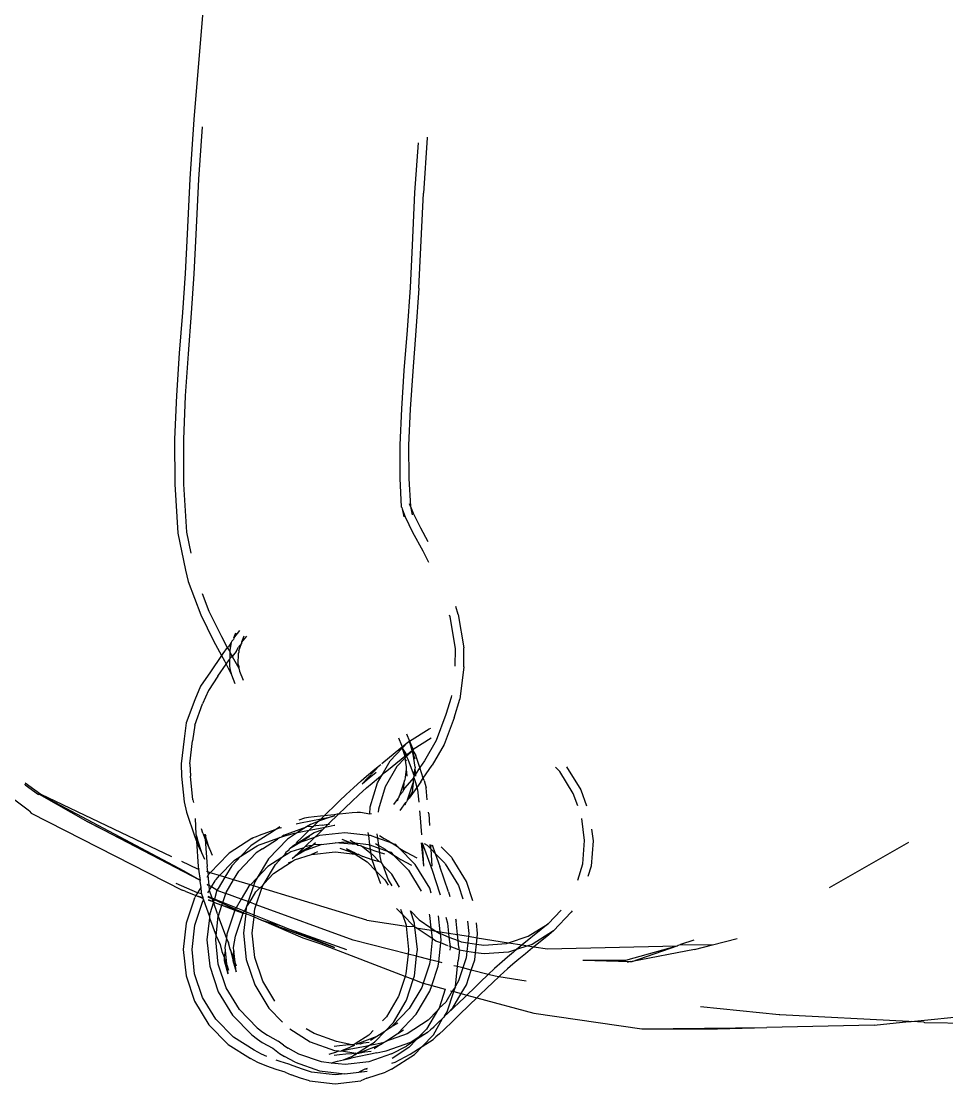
# Model space of a CAD drawing. Header units: millimetres. Extents: x -41292 to 298682, y -22072 to 33155.
# Drawn here: x 30588.5 to 30643.2, y -10389.2 to -10326.4 of the extents above; entities that cross this region are included whole.
import ezdxf

# ---------------------------------------------------------------- set-up
doc = ezdxf.new("R2010")
doc.units = ezdxf.units.MM

# ---------------------------------------------------------------- blocks, each defined once
blk = doc.blocks.new('rmfnasesx')
for p, q in [((58062.591, 5187.361), (58062.286, 5183.808)), ((58062.286, 5183.808), (58061.997, 5180.245)), ((58061.997, 5180.245), (58061.755, 5176.735)), ((58062.487, 5179.81), (58062.273, 5176.703)), ((58075.785, 5179.149), (58075.561, 5175.883)), ((58075.789, 5179.192), (58075.785, 5179.149)), ((58075.246, 5178.863), (58075.043, 5175.915)), ((58061.755, 5176.735), (58061.603, 5173.465)), ((58062.273, 5176.703), (58062.121, 5173.439)), ((58075.043, 5175.915), (58074.896, 5172.788)), ((58075.295, 5170.264), (58075.561, 5175.883)), ((58061.603, 5173.465), (58061.49, 5171.139)), ((58062.121, 5173.439), (58062.008, 5171.107)), ((58074.896, 5172.788), (58074.776, 5170.297)), ((58061.49, 5171.139), (58061.328, 5168.834)), ((58062.008, 5171.107), (58061.845, 5168.794)), ((58074.776, 5170.297), (58074.599, 5167.791)), ((58075.295, 5170.264), (58075.117, 5167.751)), ((58061.328, 5168.834), (58061.141, 5166.424)), ((58061.845, 5168.794), (58061.659, 5166.385)), ((58074.599, 5167.791), (58074.415, 5165.403)), ((58075.117, 5167.751), (58074.933, 5165.364)), ((58061.141, 5166.424), (58060.973, 5163.922)), ((58061.659, 5166.385), (58061.491, 5163.891)), ((58074.415, 5165.403), (58074.262, 5163.137)), ((58074.933, 5165.364), (58074.78, 5163.106)), ((58060.973, 5163.922), (58060.866, 5161.333)), ((58061.491, 5163.891), (58061.384, 5161.32)), ((58074.262, 5163.137), (58074.174, 5161.001)), ((58074.78, 5163.106), (58074.692, 5160.988)), ((58060.866, 5161.333), (58060.872, 5158.667)), ((58061.384, 5161.32), (58061.39, 5158.681)), ((58074.174, 5161.001), (58074.178, 5159.005)), ((58074.692, 5160.988), (58074.696, 5159.017)), ((58074.178, 5159.005), (58074.258, 5157.339)), ((58074.696, 5159.017), (58074.804, 5157.358)), ((58060.872, 5158.667), (58061.058, 5155.778)), ((58061.39, 5158.681), (58061.573, 5155.837)), ((58074.258, 5157.339), (58074.288, 5157.298)), ((58074.288, 5157.298), (58074.305, 5157.214)), ((58074.305, 5157.214), (58074.402, 5156.737)), ((58074.305, 5157.214), (58074.485, 5156.737)), ((58074.804, 5157.358), (58074.749, 5157.511)), ((58074.804, 5157.358), (58074.905, 5156.859)), ((58074.804, 5157.358), (58074.956, 5156.964)), ((58074.956, 5156.964), (58075.384, 5156.098)), ((58074.485, 5156.737), (58074.926, 5155.847)), ((58061.058, 5155.778), (58061.504, 5153.582)), ((58061.573, 5155.837), (58061.824, 5154.606)), ((58074.926, 5155.847), (58075.534, 5154.727)), ((58075.384, 5156.098), (58075.823, 5155.289)), ((58075.534, 5154.727), (58075.871, 5154.063)), ((58061.504, 5153.582), (58061.661, 5152.93)), ((58061.661, 5152.93), (58062.409, 5150.945)), ((58062.488, 5152.209), (58062.88, 5151.17)), ((58077.629, 5150.962), (58077.478, 5151.443)), ((58062.409, 5150.945), (58063.168, 5149.41)), ((58062.88, 5151.17), (58063.626, 5149.662)), ((58077.09, 5150.948), (58077.122, 5150.847)), ((58077.122, 5150.847), (58077.434, 5148.947)), ((58077.629, 5150.962), (58077.952, 5148.994)), ((58063.168, 5149.41), (58063.633, 5148.554)), ((58063.626, 5149.662), (58063.974, 5149.019)), ((58064.344, 5149.493), (58064.25, 5149.386)), ((58064.358, 5149.539), (58064.344, 5149.493)), ((58064.703, 5150.025), (58064.345, 5149.571)), ((58064.46, 5149.872), (58064.345, 5149.571)), ((58064.345, 5149.571), (58064.358, 5149.539)), ((58065.105, 5149.69), (58064.812, 5149.335)), ((58064.944, 5149.685), (58064.812, 5149.335)), ((58063.974, 5149.019), (58063.706, 5148.66)), ((58064.044, 5149.049), (58063.974, 5149.019)), ((58063.974, 5149.019), (58064.125, 5148.78)), ((58064.201, 5149.321), (58064.044, 5149.049)), ((58064.135, 5148.814), (58064.125, 5148.78)), ((58064.125, 5148.78), (58064.135, 5148.722)), ((58064.136, 5148.865), (58064.135, 5148.814)), ((58064.201, 5149.321), (58064.136, 5148.865)), ((58064.25, 5149.386), (58064.201, 5149.321)), ((58064.495, 5148.786), (58064.26, 5148.492)), ((58064.495, 5148.786), (58064.643, 5149.039)), ((58064.814, 5149.26), (58064.643, 5149.039)), ((58064.654, 5148.828), (58064.814, 5149.26)), ((58064.654, 5148.828), (58064.654, 5148.735)), ((58064.812, 5149.335), (58064.825, 5149.296)), ((58064.825, 5149.296), (58064.814, 5149.26)), ((58077.434, 5148.947), (58077.43, 5147.916)), ((58077.948, 5147.878), (58077.952, 5148.994)), ((58063.633, 5148.554), (58062.976, 5147.587)), ((58063.706, 5148.66), (58063.633, 5148.554)), ((58063.633, 5148.554), (58063.804, 5148.239)), ((58063.804, 5148.239), (58063.906, 5148.038)), ((58063.944, 5148.094), (58064.098, 5148.313)), ((58064.134, 5148.36), (58064.098, 5148.313)), ((58064.098, 5148.313), (58064.107, 5147.9)), ((58064.135, 5148.722), (58064.134, 5148.36)), ((58064.26, 5148.492), (58064.134, 5148.36)), ((58064.135, 5148.722), (58064.26, 5148.492)), ((58064.26, 5148.492), (58064.65, 5147.797)), ((58064.614, 5148.015), (58064.635, 5148.675)), ((58064.654, 5148.735), (58064.635, 5148.675)), ((58062.976, 5147.587), (58062.398, 5146.728)), ((58063.425, 5147.319), (58063.906, 5148.038)), ((58063.906, 5148.038), (58063.944, 5148.094)), ((58063.906, 5148.038), (58064.232, 5147.395)), ((58064.107, 5147.9), (58064.132, 5147.821)), ((58064.132, 5147.821), (58064.132, 5147.75)), ((58064.132, 5147.75), (58064.232, 5147.395)), ((58064.614, 5148.015), (58064.651, 5147.899)), ((58064.651, 5147.899), (58064.65, 5147.797)), ((58064.65, 5147.797), (58064.698, 5147.628)), ((58064.698, 5147.628), (58064.906, 5147.084)), ((58077.948, 5147.878), (58077.716, 5145.959)), ((58063.425, 5147.319), (58062.856, 5146.476)), ((58064.232, 5147.395), (58064.422, 5146.894)), ((58062.398, 5146.728), (58062.049, 5145.92)), ((58062.856, 5146.476), (58062.516, 5145.687)), ((58062.049, 5145.92), (58061.552, 5144.557)), ((58062.055, 5144.425), (58062.516, 5145.687)), ((58077.207, 5146.064), (58076.897, 5145.054)), ((58077.22, 5146.175), (58077.207, 5146.064)), ((58077.382, 5144.866), (58077.716, 5145.959)), ((58052.29, 5139.345), (58044.32, 5145.299)), ((58076.897, 5145.054), (58076.318, 5143.523)), ((58061.552, 5144.557), (58061.422, 5143.62)), ((58062.055, 5144.425), (58061.927, 5143.501)), ((58077.382, 5144.866), (58076.784, 5143.287)), ((58074.567, 5143.911), (58074.735, 5143.477)), ((58074.735, 5143.477), (58075.912, 5144.215)), ((58075.912, 5144.215), (58076.011, 5144.248)), ((58061.422, 5143.62), (58061.242, 5142.142)), ((58061.76, 5142.134), (58061.927, 5143.501)), ((58074.098, 5143.683), (58074.268, 5143.246)), ((58074.237, 5143.083), (58074.314, 5143.146)), ((58074.268, 5143.246), (58074.314, 5143.146)), ((58074.314, 5143.146), (58074.639, 5143.412)), ((58074.314, 5143.146), (58074.338, 5143.095)), ((58074.338, 5143.095), (58074.639, 5143.412)), ((58074.639, 5143.412), (58074.735, 5143.477)), ((58074.735, 5143.477), (58074.93, 5143.059)), ((58074.894, 5142.938), (58074.735, 5143.477)), ((58076.025, 5143.665), (58074.963, 5142.994)), ((58076.318, 5143.523), (58075.624, 5142.323)), ((58076.784, 5143.287), (58076.075, 5142.061)), ((58073.113, 5142.167), (58074.237, 5143.083)), ((58073.593, 5142.314), (58074.307, 5143.063)), ((58073.723, 5141.984), (58074.464, 5142.586)), ((58074.307, 5143.063), (58074.338, 5143.095)), ((58074.307, 5143.063), (58074.462, 5142.827)), ((58074.307, 5143.063), (58074.464, 5142.586)), ((58074.441, 5142.808), (58074.464, 5142.586)), ((58074.462, 5142.827), (58074.561, 5142.664)), ((58074.464, 5142.586), (58074.561, 5142.664)), ((58074.464, 5142.586), (58074.509, 5142.518)), ((58074.509, 5142.518), (58074.474, 5142.481)), ((58074.568, 5142.58), (58074.509, 5142.518)), ((58074.561, 5142.664), (58074.894, 5142.938)), ((58074.561, 5142.664), (58074.568, 5142.58)), ((58074.949, 5142.921), (58074.568, 5142.58)), ((58074.568, 5142.58), (58074.641, 5142.408)), ((58074.894, 5142.938), (58074.963, 5142.994)), ((58074.969, 5142.714), (58074.894, 5142.938)), ((58074.93, 5143.059), (58074.963, 5142.994)), ((58074.963, 5142.994), (58074.949, 5142.921)), ((58074.949, 5142.921), (58074.969, 5142.714)), ((58074.949, 5142.921), (58075.109, 5142.637)), ((58074.969, 5142.714), (58075.06, 5142.446)), ((58075.074, 5141.952), (58074.969, 5142.714)), ((58075.351, 5141.919), (58075.109, 5142.637)), ((58061.242, 5142.142), (58061.277, 5141.404)), ((58061.76, 5142.134), (58061.796, 5141.405)), ((58072.983, 5142.062), (58071.939, 5140.965)), ((58072.583, 5141.733), (58072.983, 5142.062)), ((58072.983, 5142.062), (58073.04, 5142.108)), ((58073.124, 5141.494), (58073.593, 5142.314)), ((58073.306, 5141.644), (58073.723, 5141.984)), ((58073.995, 5141.979), (58073.311, 5140.783)), ((58074.474, 5142.481), (58073.995, 5141.979)), ((58074.474, 5142.481), (58074.554, 5142.327)), ((58074.474, 5142.481), (58074.556, 5141.959)), ((58074.556, 5141.959), (58074.54, 5141.831)), ((58074.641, 5142.408), (58075.013, 5141.419)), ((58075.074, 5141.952), (58075.059, 5141.825)), ((58075.351, 5141.919), (58075.089, 5141.53)), ((58075.624, 5142.323), (58075.351, 5141.919)), ((58075.56, 5141.298), (58075.351, 5141.919)), ((58075.56, 5141.298), (58076.075, 5142.061)), ((58083.626, 5141.679), (58083.378, 5141.937)), ((58084.022, 5141.964), (58084.859, 5140.603)), ((58061.277, 5141.404), (58061.43, 5139.895)), ((58061.936, 5140.009), (58061.796, 5141.405)), ((58071.882, 5141.134), (58072.212, 5141.42)), ((58071.939, 5140.965), (58072.36, 5141.308)), ((58072.212, 5141.42), (58072.583, 5141.733)), ((58072.36, 5141.308), (58072.783, 5141.652)), ((58072.535, 5141.004), (58072.907, 5141.314)), ((58072.854, 5141.021), (58073.124, 5141.494)), ((58072.907, 5141.314), (58073.124, 5141.494)), ((58073.124, 5141.494), (58073.306, 5141.644)), ((58075, 5141.34), (58074.464, 5140.726)), ((58074.54, 5141.831), (58074.471, 5141.192)), ((58074.54, 5141.831), (58074.582, 5141.413)), ((58074.975, 5141.061), (58075, 5141.34)), ((58075.013, 5141.419), (58074.986, 5141.38)), ((58074.986, 5141.38), (58075, 5141.34)), ((58075, 5141.34), (58075.101, 5141.04)), ((58075.013, 5141.419), (58075.059, 5141.825)), ((58075.089, 5141.53), (58075.013, 5141.419)), ((58075.059, 5141.825), (58075.089, 5141.53)), ((58075.089, 5141.53), (58075.1, 5141.414)), ((58075.416, 5141.083), (58075.56, 5141.298)), ((58075.607, 5141.158), (58075.56, 5141.298)), ((58084.416, 5140.396), (58083.626, 5141.679)), ((58052.027, 5141.012), (58052.959, 5140.346)), ((58052.036, 5140.9), (58052.032, 5140.943)), ((58052.036, 5140.9), (58052.816, 5140.327)), ((58071.009, 5140.335), (58071.433, 5140.73)), ((58071.433, 5140.73), (58071.882, 5141.134)), ((58071.758, 5140.314), (58072.207, 5140.718)), ((58072.207, 5140.718), (58072.535, 5141.004)), ((58072.424, 5139.592), (58072.854, 5141.021)), ((58073.311, 5140.783), (58072.913, 5139.461)), ((58074.457, 5141.152), (58074.158, 5140.272)), ((58074.388, 5140.592), (58074.457, 5141.152)), ((58074.464, 5140.726), (58074.388, 5140.592)), ((58074.471, 5141.192), (58074.457, 5141.152)), ((58074.616, 5140.02), (58074.961, 5141.021)), ((58075.176, 5140.745), (58074.731, 5140.116)), ((58074.961, 5141.021), (58074.894, 5140.474)), ((58074.975, 5141.061), (58074.961, 5141.021)), ((58075.101, 5141.04), (58075.176, 5140.745)), ((58075.416, 5141.083), (58075.176, 5140.745)), ((58075.176, 5140.745), (58075.212, 5140.603)), ((58075.607, 5141.158), (58075.719, 5140.72)), ((58075.794, 5140.003), (58075.719, 5140.72)), ((58052.86, 5140.341), (58052.816, 5140.327)), ((58052.86, 5140.341), (58055.742, 5138.718)), ((58061.435, 5135.789), (58052.86, 5140.341)), ((58052.959, 5140.346), (58060.672, 5136.665)), ((58061.936, 5140.009), (58061.973, 5139.851)), ((58070.613, 5139.958), (58071.009, 5140.335)), ((58071.334, 5139.919), (58071.758, 5140.314)), ((58074.079, 5140.118), (58073.79, 5139.733)), ((58074.079, 5140.118), (58074.011, 5139.93)), ((58074.108, 5140.157), (58074.079, 5140.118)), ((58074.112, 5140.206), (58074.108, 5140.157)), ((58074.158, 5140.272), (58074.112, 5140.206)), ((58074.338, 5140.463), (58074.158, 5140.272)), ((58074.388, 5140.592), (58074.338, 5140.463)), ((58074.616, 5140.02), (58074.558, 5139.885)), ((58074.894, 5140.474), (58074.616, 5140.02)), ((58074.731, 5140.116), (58074.616, 5140.02)), ((58075.212, 5140.603), (58075.289, 5139.879)), ((58084.681, 5139.648), (58084.416, 5140.396)), ((58084.859, 5140.603), (58085.193, 5139.662)), ((58061.43, 5139.895), (58061.571, 5139.289)), ((58069.917, 5139.278), (58070.248, 5139.603)), ((58070.248, 5139.603), (58070.613, 5139.958)), ((58070.573, 5139.187), (58070.939, 5139.541)), ((58070.939, 5139.541), (58071.334, 5139.919)), ((58072.391, 5139.167), (58072.424, 5139.592)), ((58072.913, 5139.461), (58072.9, 5139.292)), ((58074.183, 5139.385), (58074.534, 5139.853)), ((58074.534, 5139.853), (58074.477, 5139.697)), ((58074.558, 5139.885), (58074.534, 5139.853)), ((58075.343, 5139.358), (58075.362, 5139.18)), ((58052.29, 5139.345), (58052.379, 5139.225)), ((58052.379, 5139.225), (58061.301, 5134.665)), ((58061.571, 5139.289), (58062.065, 5137.822)), ((58062.072, 5138.907), (58062.122, 5137.991)), ((58068.546, 5138.931), (58068.202, 5138.809)), ((58068.299, 5138.654), (58069.526, 5138.898)), ((58068.775, 5138.965), (58068.546, 5138.931)), ((58069.104, 5139.005), (58068.775, 5138.965)), ((58069.478, 5139.044), (58069.104, 5139.005)), ((58069.344, 5138.722), (58069.367, 5138.744)), ((58070.174, 5139.031), (58069.367, 5138.744)), ((58069.367, 5138.744), (58069.526, 5138.898)), ((58069.703, 5139.069), (58069.478, 5139.044)), ((58069.526, 5138.898), (58069.622, 5138.99)), ((58069.526, 5138.898), (58069.824, 5138.957)), ((58069.622, 5138.99), (58069.703, 5139.069)), ((58069.703, 5139.069), (58069.917, 5139.278)), ((58070.283, 5139.134), (58069.703, 5139.069)), ((58069.824, 5138.957), (58070.174, 5139.031)), ((58070.573, 5139.187), (58069.947, 5138.574)), ((58070.174, 5139.031), (58070.349, 5139.077)), ((58070.573, 5139.187), (58070.283, 5139.134)), ((58070.607, 5139.173), (58070.573, 5139.187)), ((58070.98, 5139.212), (58070.607, 5139.173)), ((58071.347, 5139.245), (58070.98, 5139.212)), ((58071.653, 5139.266), (58071.347, 5139.245)), ((58071.844, 5139.268), (58071.653, 5139.266)), ((58072.391, 5139.167), (58071.844, 5139.268)), ((58072.498, 5139.193), (58072.391, 5139.167)), ((58075.362, 5139.18), (58075.446, 5137.95)), ((58075.881, 5139.182), (58075.87, 5139.279)), ((58075.881, 5139.182), (58075.927, 5138.503)), ((58085.09, 5137.612), (58084.918, 5138.902)), ((58055.742, 5138.718), (58061.435, 5135.789)), ((58062.35, 5135.258), (58055.742, 5138.718)), ((58062.533, 5138.051), (58062.447, 5138.306)), ((58066.716, 5138.16), (58065.736, 5137.54)), ((58066.853, 5138.263), (58065.805, 5137.892)), ((58066.853, 5138.263), (58066.716, 5138.16)), ((58066.88, 5138.272), (58066.853, 5138.263)), ((58067.086, 5138.413), (58066.88, 5138.272)), ((58067.096, 5138.348), (58066.88, 5138.272)), ((58067.096, 5138.348), (58067.188, 5138.381)), ((58067.308, 5137.93), (58068.659, 5138.41)), ((58068.046, 5138.601), (58068.299, 5138.654)), ((58068.659, 5138.41), (58068.132, 5138.073)), ((58068.132, 5138.073), (58068.411, 5138.132)), ((58068.411, 5138.132), (58068.812, 5138.213)), ((58068.655, 5138.063), (58068.812, 5138.213)), ((58068.887, 5138.56), (58068.659, 5138.41)), ((58068.889, 5138.443), (58068.659, 5138.41)), ((58068.812, 5138.213), (58068.994, 5138.388)), ((58068.812, 5138.213), (58068.94, 5138.239)), ((58069.344, 5138.722), (58068.887, 5138.56)), ((58068.889, 5138.443), (58069.074, 5138.464)), ((58068.94, 5138.239), (58069.468, 5138.343)), ((58068.994, 5138.388), (58069.074, 5138.464)), ((58069.074, 5138.464), (58069.344, 5138.722)), ((58069.216, 5138.483), (58069.074, 5138.464)), ((58069.109, 5138.077), (58069.618, 5138.257)), ((58069.59, 5138.522), (58069.216, 5138.483)), ((58069.318, 5137.971), (58069.618, 5138.257)), ((58069.468, 5138.343), (58069.769, 5138.402)), ((58069.59, 5138.522), (58069.947, 5138.574)), ((58069.618, 5138.257), (58069.692, 5138.328)), ((58069.692, 5138.328), (58069.769, 5138.402)), ((58069.769, 5138.402), (58069.947, 5138.574)), ((58069.769, 5138.402), (58069.936, 5138.436)), ((58069.936, 5138.436), (58070.287, 5138.509)), ((58069.947, 5138.574), (58070.018, 5138.57)), ((58070.287, 5138.509), (58070.327, 5138.508)), ((58085.498, 5138.269), (58085.588, 5137.594)), ((58062.065, 5137.822), (58062.163, 5137.568)), ((58062.122, 5137.991), (58062.139, 5137.925)), ((58062.139, 5137.925), (58062.202, 5137.753)), ((58062.139, 5137.925), (58062.163, 5137.568)), ((58062.163, 5137.568), (58062.264, 5136.079)), ((58062.163, 5137.568), (58062.259, 5137.319)), ((58062.202, 5137.753), (58062.217, 5137.619)), ((58062.217, 5137.619), (58062.458, 5136.893)), ((58062.533, 5138.051), (58062.673, 5137.69)), ((58062.654, 5137.975), (58062.673, 5137.69)), ((58062.668, 5137.953), (58062.707, 5137.89)), ((58062.673, 5137.69), (58062.783, 5136.079)), ((58062.673, 5137.69), (58062.728, 5137.55)), ((58062.723, 5137.735), (58062.707, 5137.89)), ((58062.926, 5137.123), (58062.723, 5137.735)), ((58062.728, 5137.55), (58062.926, 5137.123)), ((58065.43, 5137.726), (58064.08, 5136.853)), ((58065.736, 5137.54), (58065.365, 5137.286)), ((58065.43, 5137.726), (58065.514, 5137.776)), ((58065.514, 5137.776), (58065.637, 5137.831)), ((58065.637, 5137.831), (58065.805, 5137.892)), ((58066.028, 5137.409), (58067.074, 5137.778)), ((58066.06, 5137.123), (58066.939, 5137.677)), ((58067.534, 5137.688), (58066.41, 5136.523)), ((58067.074, 5137.778), (58066.939, 5137.677)), ((58067.074, 5137.778), (58067.209, 5137.826)), ((58067.308, 5137.93), (58067.209, 5137.826)), ((58067.209, 5137.826), (58067.374, 5137.886)), ((58067.374, 5137.886), (58067.595, 5137.951)), ((58068.132, 5138.073), (58067.534, 5137.688)), ((58067.595, 5137.951), (58067.942, 5138.033)), ((58068.317, 5137.503), (58067.651, 5137.107)), ((58067.942, 5138.033), (58068.132, 5138.073)), ((58068.026, 5137.399), (58068.086, 5137.511)), ((58068.026, 5137.399), (58068.145, 5137.474)), ((58068.086, 5137.511), (58068.353, 5137.77)), ((58068.145, 5137.474), (58069.109, 5138.077)), ((58068.145, 5137.474), (58068.833, 5137.837)), ((58068.317, 5137.503), (58068.145, 5137.474)), ((58068.833, 5137.837), (58068.317, 5137.503)), ((58069.133, 5137.793), (58068.317, 5137.503)), ((58068.353, 5137.77), (58068.655, 5138.063)), ((58068.554, 5137.235), (58069.133, 5137.793)), ((58069.133, 5137.793), (58069.318, 5137.971)), ((58069.418, 5137.894), (58069.133, 5137.793)), ((58070.931, 5138.065), (58069.418, 5137.894)), ((58070.348, 5137.469), (58070.931, 5137.53)), ((58071.21, 5137.499), (58070.763, 5137.659)), ((58072.332, 5137.906), (58070.931, 5138.065)), ((58070.931, 5137.53), (58071.21, 5137.499)), ((58071.324, 5137.458), (58071.21, 5137.499)), ((58071.455, 5137.471), (58071.24, 5137.607)), ((58071.404, 5137.434), (58071.455, 5137.471)), ((58071.51, 5137.465), (58071.455, 5137.471)), ((58072.332, 5137.906), (58072.308, 5138.086)), ((58072.437, 5137.894), (58072.332, 5137.906)), ((58072.407, 5137.344), (58072.332, 5137.906)), ((58072.848, 5137.749), (58072.437, 5137.894)), ((58072.814, 5138.005), (58072.848, 5137.749)), ((58072.848, 5137.749), (58072.905, 5137.321)), ((58073.666, 5137.462), (58072.848, 5137.749)), ((58072.962, 5137.908), (58073.245, 5137.727)), ((58073.245, 5137.727), (58073.534, 5137.572)), ((58073.534, 5137.572), (58073.666, 5137.462)), ((58075.427, 5137.476), (58075.572, 5136.099)), ((58084.983, 5136.22), (58085.09, 5137.612)), ((58085.588, 5137.594), (58085.472, 5136.088)), ((58099.564, 5134.838), (58104.26, 5137.51)), ((58062.259, 5137.319), (58062.458, 5136.893)), ((58062.458, 5136.893), (58062.62, 5136.512)), ((58062.926, 5137.123), (58063.089, 5136.741)), ((58064.024, 5136.806), (58064.08, 5136.853)), ((58064.651, 5135.789), (58065.689, 5136.87)), ((58065.365, 5137.286), (58064.783, 5136.68)), ((58064.783, 5136.68), (58065.653, 5137.242)), ((58065.653, 5137.242), (58065.738, 5137.293)), ((58066.06, 5137.123), (58065.689, 5136.87)), ((58065.738, 5137.293), (58065.86, 5137.349)), ((58065.86, 5137.349), (58066.028, 5137.409)), ((58067.607, 5136.863), (58067.204, 5136.602)), ((58067.373, 5136.78), (58067.483, 5136.964)), ((58067.607, 5136.863), (58067.373, 5136.78)), ((58067.483, 5136.964), (58067.64, 5137.065)), ((58067.729, 5136.942), (58067.607, 5136.863)), ((58067.64, 5137.065), (58067.651, 5137.107)), ((58067.651, 5137.107), (58067.852, 5137.291)), ((58068.496, 5137.178), (58067.729, 5136.942)), ((58067.852, 5137.291), (58067.958, 5137.375)), ((58067.958, 5137.375), (58068.026, 5137.399)), ((58067.976, 5136.69), (58068.496, 5136.991)), ((58067.976, 5136.69), (58068.176, 5136.874)), ((58068.176, 5136.874), (58068.999, 5137.317)), ((58068.176, 5136.874), (58068.41, 5137.095)), ((58068.176, 5136.874), (58068.496, 5136.991)), ((58068.41, 5137.095), (58068.496, 5137.178)), ((58068.496, 5136.991), (58069.532, 5137.373)), ((58068.496, 5136.991), (58068.999, 5137.317)), ((58068.496, 5137.178), (58068.554, 5137.235)), ((58068.834, 5137.298), (58068.554, 5137.235)), ((58068.999, 5137.317), (58068.834, 5137.298)), ((58069.304, 5136.939), (58068.948, 5136.777)), ((58068.948, 5136.777), (58070.347, 5136.935)), ((58068.999, 5137.317), (58069.057, 5137.354)), ((58069.19, 5137.46), (58069.057, 5137.354)), ((58069.532, 5137.373), (58069.057, 5137.354)), ((58069.532, 5137.373), (58070.348, 5137.469)), ((58070.347, 5136.935), (58071.53, 5136.8)), ((58071.613, 5137.371), (58070.348, 5137.469)), ((58071.211, 5136.937), (58070.65, 5137.138)), ((58071.453, 5136.895), (58071.02, 5137.123)), ((58071.02, 5137.123), (58071.211, 5136.937)), ((58071.304, 5136.908), (58071.211, 5136.937)), ((58071.304, 5136.908), (58071.428, 5136.865)), ((58071.404, 5137.434), (58071.324, 5137.458)), ((58071.613, 5137.371), (58071.404, 5137.434)), ((58071.428, 5136.865), (58071.53, 5136.8)), ((58071.651, 5136.787), (58071.453, 5136.895)), ((58071.613, 5137.371), (58071.51, 5137.465)), ((58071.51, 5137.465), (58072.324, 5137.373)), ((58071.675, 5137.378), (58071.613, 5137.371)), ((58071.701, 5137.315), (58071.613, 5137.371)), ((58071.701, 5137.315), (58071.675, 5137.378)), ((58071.853, 5137.298), (58071.701, 5137.315)), ((58071.91, 5137.278), (58071.853, 5137.298)), ((58072.204, 5137.153), (58071.91, 5137.278)), ((58072.476, 5136.824), (58071.91, 5137.278)), ((58072.443, 5137.067), (58072.204, 5137.153)), ((58072.324, 5137.373), (58072.407, 5137.344)), ((58072.407, 5137.344), (58072.926, 5137.161)), ((58072.443, 5137.067), (58072.407, 5137.344)), ((58072.765, 5136.952), (58072.443, 5137.067)), ((58072.476, 5136.824), (58072.443, 5137.067)), ((58072.741, 5137.425), (58072.905, 5137.321)), ((58072.962, 5136.893), (58072.765, 5136.952)), ((58072.905, 5137.321), (58073.023, 5137.244)), ((58072.905, 5137.321), (58072.926, 5137.161)), ((58072.926, 5137.161), (58073.445, 5136.979)), ((58072.926, 5137.161), (58072.962, 5136.893)), ((58073.294, 5136.792), (58072.962, 5136.893)), ((58072.962, 5136.893), (58072.993, 5136.657)), ((58073.023, 5137.244), (58073.312, 5137.089)), ((58073.312, 5137.089), (58073.445, 5136.979)), ((58073.445, 5136.979), (58073.634, 5136.917)), ((58073.445, 5136.979), (58073.783, 5136.765)), ((58073.634, 5136.917), (58073.657, 5136.904)), ((58073.634, 5136.917), (58073.783, 5136.765)), ((58073.657, 5136.904), (58073.783, 5136.765)), ((58073.666, 5137.462), (58073.878, 5137.388)), ((58074.103, 5137.185), (58073.666, 5137.462)), ((58073.954, 5137.337), (58073.878, 5137.388)), ((58074.103, 5137.185), (58073.954, 5137.337)), ((58075.088, 5136.181), (58074.103, 5137.185)), ((58074.103, 5137.185), (58074.279, 5137.074)), ((58074.279, 5137.074), (58074.561, 5136.893)), ((58075.194, 5136.554), (58074.561, 5136.893)), ((58075.485, 5137.464), (58076.074, 5135.847)), ((58075.485, 5137.464), (58075.572, 5136.099)), ((58075.617, 5137.438), (58075.784, 5137.331)), ((58075.804, 5137.307), (58075.784, 5137.331)), ((58075.804, 5137.307), (58075.982, 5137.129)), ((58075.982, 5137.129), (58075.957, 5137.369)), ((58076.005, 5137.359), (58075.982, 5137.129)), ((58075.982, 5137.129), (58076.023, 5137.087)), ((58076.09, 5136.1), (58076.023, 5137.087)), ((58076.023, 5137.087), (58076.265, 5136.84)), ((58076.081, 5137.344), (58076.265, 5136.84)), ((58077.236, 5136.595), (58076.608, 5137.237)), ((58061.27, 5136.38), (58062.219, 5135.927)), ((58064.024, 5136.806), (58062.963, 5135.703)), ((58063.525, 5135.533), (58064.348, 5136.389)), ((58064.783, 5136.68), (58064.243, 5136.118)), ((58064.348, 5136.389), (58064.404, 5136.436)), ((58064.404, 5136.436), (58064.783, 5136.68)), ((58066.41, 5136.523), (58065.738, 5135.402)), ((58067.204, 5136.602), (58066.379, 5136.068)), ((58066.703, 5135.651), (58067.831, 5136.38)), ((58066.819, 5136.193), (58067.204, 5136.602)), ((58067.204, 5136.602), (58067.373, 5136.78)), ((58067.597, 5136.297), (58067.831, 5136.38)), ((58067.808, 5136.546), (58067.976, 5136.69)), ((58067.831, 5136.38), (58067.953, 5136.459)), ((58067.953, 5136.459), (58068.948, 5136.777)), ((58071.53, 5136.8), (58071.651, 5136.787)), ((58071.53, 5136.8), (58072.237, 5136.352)), ((58071.712, 5136.785), (58071.651, 5136.787)), ((58071.74, 5136.776), (58071.712, 5136.785)), ((58071.74, 5136.776), (58071.982, 5136.67)), ((58072.543, 5136.469), (58071.982, 5136.67)), ((58072.237, 5136.352), (58072.781, 5135.797)), ((58072.511, 5136.561), (58072.476, 5136.824)), ((58072.558, 5136.772), (58072.476, 5136.824)), ((58072.543, 5136.469), (58072.511, 5136.561)), ((58072.98, 5136.341), (58072.543, 5136.469)), ((58072.781, 5135.797), (58072.543, 5136.469)), ((58072.98, 5136.341), (58072.558, 5136.772)), ((58073.072, 5136.309), (58072.98, 5136.341)), ((58072.993, 5136.657), (58073.072, 5136.309)), ((58073.072, 5136.309), (58073.176, 5136.142)), ((58073.783, 5136.765), (58074.683, 5135.848)), ((58073.783, 5136.765), (58073.958, 5136.654)), ((58073.958, 5136.654), (58074.242, 5136.472)), ((58074.875, 5136.133), (58074.242, 5136.472)), ((58076.265, 5136.84), (58076.543, 5136.078)), ((58076.265, 5136.84), (58076.831, 5136.261)), ((58076.851, 5136.237), (58076.831, 5136.261)), ((58076.851, 5136.237), (58077.635, 5134.948)), ((58077.257, 5136.569), (58077.236, 5136.595)), ((58078.103, 5135.177), (58077.257, 5136.569)), ((58084.695, 5135.264), (58084.983, 5136.22)), ((58062.35, 5135.258), (58061.435, 5135.789)), ((58062.282, 5135.908), (58062.219, 5135.927)), ((58062.264, 5136.079), (58062.282, 5135.908)), ((58062.334, 5135.892), (58062.282, 5135.908)), ((58062.282, 5135.908), (58062.378, 5135.242)), ((58062.818, 5135.746), (58062.742, 5135.769)), ((58062.818, 5135.746), (58062.783, 5136.079)), ((58062.867, 5135.595), (58062.818, 5135.746)), ((58062.963, 5135.703), (58062.818, 5135.746)), ((58062.846, 5135.554), (58062.867, 5135.595)), ((58062.867, 5135.595), (58062.902, 5135.639)), ((58062.963, 5135.703), (58062.902, 5135.639)), ((58063.525, 5135.533), (58062.963, 5135.703)), ((58064.243, 5136.118), (58063.836, 5135.439)), ((58064.349, 5135.284), (58064.651, 5135.789)), ((58066.379, 5136.068), (58065.738, 5135.402)), ((58066.147, 5135.073), (58066.819, 5136.193)), ((58066.147, 5135.073), (58066.703, 5135.651)), ((58072.781, 5135.797), (58073.286, 5135.283)), ((58073.037, 5135.076), (58072.781, 5135.797)), ((58073.176, 5136.142), (58073.479, 5135.284)), ((58073.691, 5135.617), (58073.176, 5136.142)), ((58074.16, 5134.847), (58073.691, 5135.617)), ((58074.683, 5135.848), (58075.438, 5134.61)), ((58075.936, 5134.79), (58075.088, 5136.181)), ((58076.074, 5135.847), (58076.54, 5134.46)), ((58077.045, 5134.577), (58076.543, 5136.078)), ((58085.472, 5136.088), (58085.288, 5135.477)), ((58062.223, 5134.518), (58060.953, 5135.063)), ((58062.378, 5135.242), (58062.35, 5135.258)), ((58062.378, 5135.242), (58062.356, 5135.206)), ((58062.356, 5135.206), (58062.407, 5134.825)), ((58062.382, 5135.193), (58062.378, 5135.242)), ((58062.846, 5135.554), (58062.765, 5135.424)), ((58062.902, 5134.938), (58062.794, 5135.001)), ((58062.902, 5134.938), (58062.796, 5134.972)), ((58062.902, 5134.938), (58062.846, 5135.554)), ((58063.034, 5134.862), (58063.254, 5135.225)), ((58063.254, 5135.225), (58063.276, 5135.266)), ((58063.276, 5135.266), (58063.31, 5135.309)), ((58063.31, 5135.309), (58063.525, 5135.533)), ((58063.836, 5135.439), (58063.432, 5134.763)), ((58063.836, 5135.439), (58063.525, 5135.533)), ((58064.349, 5135.284), (58063.836, 5135.439)), ((58063.901, 5134.536), (58064.349, 5135.284)), ((58065.338, 5134.986), (58064.349, 5135.284)), ((58065.338, 5134.986), (58065.256, 5134.9)), ((58065.738, 5135.402), (58065.338, 5134.986)), ((58065.519, 5134.931), (58065.338, 5134.986)), ((58065.598, 5135.168), (58065.519, 5134.931)), ((58065.738, 5135.402), (58065.598, 5135.168)), ((58066.067, 5134.94), (58066.147, 5135.073)), ((58073.052, 5135.052), (58073.037, 5135.076)), ((58073.286, 5135.283), (58073.474, 5134.974)), ((58073.479, 5135.284), (58073.696, 5134.933)), ((58078.481, 5134.046), (58078.103, 5135.177)), ((58061.478, 5134.611), (58061.301, 5134.665)), ((58061.478, 5134.611), (58062.126, 5134.355)), ((58062.126, 5134.355), (58062.057, 5134.24)), ((58062.223, 5134.518), (58062.126, 5134.355)), ((58062.126, 5134.355), (58062.528, 5134.231)), ((58062.126, 5134.355), (58062.538, 5134.2)), ((58062.407, 5134.825), (58062.223, 5134.518)), ((58062.452, 5134.456), (58062.223, 5134.518)), ((58062.407, 5134.825), (58062.426, 5134.532)), ((58062.426, 5134.532), (58062.452, 5134.456)), ((58062.452, 5134.456), (58062.528, 5134.231)), ((58062.827, 5134.516), (58062.933, 5134.649)), ((58063.034, 5134.862), (58062.902, 5134.938)), ((58062.929, 5134.686), (58062.902, 5134.938)), ((58062.929, 5134.686), (58063.034, 5134.862)), ((58062.933, 5134.649), (58062.929, 5134.686)), ((58063.083, 5134.201), (58062.933, 5134.649)), ((58063.361, 5134.672), (58063.034, 5134.862)), ((58063.361, 5134.672), (58063.227, 5134.143)), ((58063.432, 5134.763), (58063.361, 5134.672)), ((58063.361, 5134.672), (58063.883, 5134.48)), ((58063.707, 5133.949), (58063.883, 5134.48)), ((58063.883, 5134.48), (58063.901, 5134.536)), ((58064.803, 5134.141), (58063.883, 5134.48)), ((58065.256, 5134.9), (58064.803, 5134.141)), ((58065.519, 5134.931), (58065.207, 5133.992)), ((58065.299, 5133.958), (58065.665, 5134.571)), ((58065.9, 5134.816), (58065.519, 5134.931)), ((58065.665, 5134.571), (58065.9, 5134.816)), ((58065.692, 5133.813), (58066.015, 5134.782)), ((58065.9, 5134.816), (58066.067, 5134.94)), ((58066.015, 5134.782), (58065.9, 5134.816)), ((58066.015, 5134.782), (58066.067, 5134.94)), ((58072.227, 5132.907), (58066.015, 5134.782)), ((58076.033, 5134.5), (58075.936, 5134.79)), ((58076.54, 5134.46), (58076.554, 5134.403)), ((58077.045, 5134.577), (58077.117, 5134.299)), ((58077.635, 5134.948), (58077.899, 5134.154)), ((58062.035, 5134.198), (58061.544, 5132.715)), ((58062.035, 5134.198), (58062.057, 5134.24)), ((58062.049, 5132.598), (58062.504, 5133.971)), ((58062.504, 5133.971), (58062.526, 5134.012)), ((58062.526, 5134.012), (58062.574, 5134.093)), ((58062.528, 5134.231), (58062.538, 5134.2)), ((58062.538, 5134.2), (58062.574, 5134.093)), ((58062.574, 5134.093), (58062.923, 5133.112)), ((58063.083, 5134.201), (58062.842, 5134.299)), ((58063.103, 5134.141), (58062.845, 5134.251)), ((58062.855, 5134.113), (58063.148, 5134.007)), ((58062.857, 5134.08), (58063.148, 5134.007)), ((58063.165, 5133.957), (58062.941, 5133.279)), ((58063.227, 5134.143), (58063.083, 5134.201)), ((58063.103, 5134.141), (58063.083, 5134.201)), ((58063.211, 5134.095), (58063.103, 5134.141)), ((58063.148, 5134.007), (58063.103, 5134.141)), ((58063.211, 5134.095), (58063.148, 5134.007)), ((58063.148, 5134.007), (58063.165, 5133.957)), ((58063.396, 5133.268), (58063.165, 5133.957)), ((58063.165, 5133.957), (58063.652, 5133.781)), ((58063.227, 5134.143), (58063.211, 5134.095)), ((58063.688, 5133.89), (58063.211, 5134.095)), ((58063.707, 5133.949), (58063.227, 5134.143)), ((58063.447, 5133.163), (58063.652, 5133.781)), ((58063.652, 5133.781), (58063.688, 5133.89)), ((58063.652, 5133.781), (58064.428, 5133.49)), ((58063.652, 5133.781), (58064.446, 5133.544)), ((58063.688, 5133.89), (58063.707, 5133.949)), ((58064.446, 5133.544), (58063.688, 5133.89)), ((58064.497, 5133.629), (58063.707, 5133.949)), ((58064.803, 5134.141), (58064.497, 5133.629)), ((58065.207, 5133.992), (58064.803, 5134.141)), ((58065.207, 5133.992), (58065.105, 5133.685)), ((58065.105, 5133.685), (58065.299, 5133.958)), ((58065.299, 5133.958), (58065.207, 5133.992)), ((58065.692, 5133.813), (58065.299, 5133.958)), ((58065.611, 5133.568), (58065.692, 5133.813)), ((58071.405, 5131.707), (58065.692, 5133.813)), ((58062.941, 5133.279), (58062.923, 5133.112)), ((58062.923, 5133.112), (58062.928, 5133.039)), ((58063.319, 5131.966), (58063.444, 5133.136)), ((58063.396, 5133.268), (58063.444, 5133.136)), ((58063.444, 5133.136), (58063.447, 5133.163)), ((58063.444, 5133.136), (58063.928, 5131.808)), ((58064.428, 5133.49), (58063.955, 5132.061)), ((58064.446, 5133.544), (58064.428, 5133.49)), ((58064.428, 5133.49), (58064.916, 5133.317)), ((58064.497, 5133.629), (58064.446, 5133.544)), ((58064.446, 5133.544), (58064.845, 5133.394)), ((58064.462, 5131.944), (58064.916, 5133.317)), ((58064.985, 5133.432), (58064.497, 5133.629)), ((58064.916, 5133.317), (58064.845, 5133.394)), ((58064.916, 5133.317), (58064.985, 5133.432)), ((58064.916, 5133.317), (58065.063, 5133.301)), ((58065.063, 5133.301), (58064.937, 5132.134)), ((58064.985, 5133.432), (58065.098, 5133.622)), ((58065.074, 5133.396), (58064.985, 5133.432)), ((58065.074, 5133.396), (58065.063, 5133.301)), ((58065.063, 5133.301), (58065.559, 5133.088)), ((58065.098, 5133.622), (58065.074, 5133.396)), ((58065.571, 5133.195), (58065.074, 5133.396)), ((58065.105, 5133.685), (58065.098, 5133.622)), ((58065.456, 5132.134), (58065.559, 5133.088)), ((58065.559, 5133.088), (58065.571, 5133.195)), ((58065.559, 5133.088), (58066.004, 5132.897)), ((58065.571, 5133.195), (58065.611, 5133.568)), ((58067.035, 5132.603), (58065.571, 5133.195)), ((58074.324, 5133.239), (58073.985, 5133.592)), ((58074.22, 5133.55), (58074.324, 5133.239)), ((58075.011, 5132.524), (58074.324, 5133.239)), ((58074.324, 5133.239), (58074.537, 5132.604)), ((58074.804, 5133.446), (58075.307, 5132.922)), ((58075.042, 5132.721), (58074.804, 5133.446)), ((58075.907, 5133.249), (58075.934, 5133.168)), ((58075.934, 5133.168), (58076.01, 5132.452)), ((58076.554, 5132.213), (58076.454, 5133.151)), ((58082.934, 5132.686), (58083.702, 5133.493)), ((58084.302, 5133.366), (58083.257, 5132.268)), ((58084.351, 5133.453), (58084.302, 5133.366)), ((58061.544, 5132.715), (58061.378, 5131.164)), ((58061.896, 5131.164), (58062.049, 5132.598)), ((58062.928, 5133.039), (58062.775, 5131.728)), ((58062.918, 5133.068), (58062.928, 5133.039)), ((58062.928, 5133.039), (58063.319, 5131.966)), ((58066.004, 5132.897), (58070.306, 5131.28)), ((58068.469, 5131.841), (58066.004, 5132.897)), ((58066.004, 5132.897), (58067.035, 5132.603)), ((58067.368, 5132.468), (58067.035, 5132.603)), ((58067.368, 5132.468), (58071.024, 5131.162)), ((58070.306, 5131.28), (58067.368, 5132.468)), ((58072.227, 5132.907), (58074.544, 5132.535)), ((58074.537, 5132.604), (58074.544, 5132.535)), ((58074.544, 5132.535), (58074.689, 5131.162)), ((58074.544, 5132.535), (58075.011, 5132.524)), ((58075.067, 5132.486), (58075.011, 5132.524)), ((58075.067, 5132.486), (58075.042, 5132.721)), ((58075.136, 5132.44), (58075.067, 5132.486)), ((58075.207, 5131.163), (58075.067, 5132.486)), ((58075.307, 5132.922), (58076.01, 5132.452)), ((58076.01, 5132.452), (58076.309, 5132.252)), ((58076.01, 5132.452), (58076.026, 5132.298)), ((58076.898, 5133.072), (58076.989, 5132.719)), ((58076.989, 5132.719), (58077.052, 5132.133)), ((58077.461, 5132.971), (58077.496, 5132.835)), ((58077.579, 5132.049), (58077.496, 5132.835)), ((58078.174, 5132.844), (58078.25, 5132.113)), ((58078.769, 5132.112), (58078.702, 5132.749)), ((58081.756, 5131.943), (58082.934, 5132.686)), ((58082.934, 5132.686), (58082.529, 5132.354)), ((58063.294, 5131.728), (58063.319, 5131.966)), ((58063.319, 5131.966), (58063.55, 5131.451)), ((58063.955, 5132.061), (58063.928, 5131.808)), ((58064.351, 5131.274), (58064.462, 5131.944)), ((58064.937, 5132.134), (58065.101, 5130.576)), ((58065.607, 5130.692), (58065.456, 5132.134)), ((58069.519, 5131.482), (58068.469, 5131.841)), ((58076.078, 5131.811), (58075.136, 5132.44)), ((58075.136, 5132.44), (58076.026, 5132.298)), ((58076.026, 5132.298), (58076.078, 5131.811)), ((58076.026, 5132.298), (58076.309, 5132.252)), ((58076.309, 5132.252), (58076.497, 5132.127)), ((58076.309, 5132.252), (58076.554, 5132.213)), ((58076.497, 5132.127), (58076.566, 5132.1)), ((58076.566, 5132.1), (58076.554, 5132.213)), ((58076.554, 5132.213), (58077.052, 5132.133)), ((58076.605, 5131.727), (58076.566, 5132.1)), ((58076.566, 5132.1), (58077.077, 5131.901)), ((58077.052, 5132.133), (58077.077, 5131.901)), ((58077.052, 5132.133), (58077.579, 5132.049)), ((58077.077, 5131.901), (58077.618, 5131.69)), ((58077.077, 5131.901), (58077.137, 5131.337)), ((58077.618, 5131.69), (58077.579, 5132.049)), ((58077.579, 5132.049), (58078.232, 5131.944)), ((58078.232, 5131.944), (58078.191, 5131.562)), ((58078.25, 5132.113), (58078.232, 5131.944)), ((58078.232, 5131.944), (58078.742, 5131.862)), ((58078.701, 5131.484), (58078.742, 5131.862)), ((58078.742, 5131.862), (58078.769, 5132.112)), ((58078.742, 5131.862), (58080.599, 5131.564)), ((58080.599, 5131.564), (58081.756, 5131.943)), ((58082.529, 5132.354), (58081.401, 5131.436)), ((58083.257, 5132.268), (58081.985, 5131.465)), ((58082.852, 5131.936), (58082.099, 5131.324)), ((58083.257, 5132.268), (58082.852, 5131.936)), ((58062.775, 5131.728), (58062.941, 5130.17)), ((58063.446, 5130.287), (58063.294, 5131.728)), ((58063.55, 5131.451), (58063.656, 5131.043)), ((58063.928, 5131.808), (58063.833, 5131.274)), ((58063.833, 5131.274), (58063.852, 5131.096)), ((58063.928, 5131.808), (58064.056, 5131.567)), ((58064.155, 5131.186), (58064.056, 5131.567)), ((58064.37, 5131.091), (58064.351, 5131.274)), ((58074.484, 5129.571), (58069.519, 5131.482)), ((58074.66, 5130.888), (58071.405, 5131.707)), ((58076.087, 5131.727), (58075.961, 5130.56)), ((58076.299, 5131.663), (58076.078, 5131.811)), ((58076.078, 5131.811), (58076.087, 5131.727)), ((58076.586, 5131.551), (58076.299, 5131.663)), ((58076.467, 5130.433), (58076.586, 5131.551)), ((58076.586, 5131.551), (58076.605, 5131.727)), ((58077.014, 5131.385), (58076.586, 5131.551)), ((58077.137, 5131.337), (58077.073, 5131.362)), ((58077.144, 5131.278), (58077.135, 5131.123)), ((58077.654, 5131.136), (58077.137, 5131.337)), ((58077.137, 5131.337), (58077.144, 5131.278)), ((58077.661, 5131.278), (58077.618, 5131.69)), ((58077.618, 5131.69), (58077.79, 5131.623)), ((58077.661, 5131.278), (58077.654, 5131.136)), ((58077.79, 5131.623), (58078.191, 5131.562)), ((58078.191, 5131.562), (58078.136, 5131.052)), ((58078.191, 5131.562), (58078.701, 5131.484)), ((58078.646, 5130.975), (58078.701, 5131.484)), ((58078.701, 5131.484), (58079.133, 5131.419)), ((58079.133, 5131.419), (58080.472, 5131.523)), ((58080.472, 5131.523), (58080.599, 5131.564)), ((58080.599, 5131.564), (58081.401, 5131.436)), ((58081.733, 5131.383), (58081.073, 5131.167)), ((58081.275, 5131.334), (58081.073, 5131.167)), ((58081.401, 5131.436), (58081.275, 5131.334)), ((58081.401, 5131.436), (58081.733, 5131.383)), ((58082.01, 5131.252), (58081.599, 5130.916)), ((58081.985, 5131.465), (58081.733, 5131.383)), ((58081.733, 5131.383), (58082.099, 5131.324)), ((58082.099, 5131.324), (58082.01, 5131.252)), ((58082.099, 5131.324), (58082.892, 5131.197)), ((58082.892, 5131.197), (58090.556, 5131.389)), ((58087.524, 5130.531), (58090.556, 5131.389)), ((58087.895, 5130.455), (58090.556, 5131.389)), ((58090.556, 5131.389), (58090.624, 5131.412)), ((58090.624, 5131.412), (58090.764, 5131.451)), ((58091.537, 5131.719), (58090.764, 5131.451)), ((58090.764, 5131.451), (58092.656, 5131.441)), ((58091.584, 5131.163), (58092.656, 5131.441)), ((58092.656, 5131.441), (58094.102, 5131.809)), ((58061.378, 5131.164), (58061.543, 5129.605)), ((58062.048, 5129.723), (58061.896, 5131.164)), ((58063.656, 5131.043), (58063.8, 5130.705)), ((58063.797, 5130.653), (58063.789, 5130.51)), ((58063.8, 5130.705), (58063.797, 5130.653)), ((58063.797, 5130.653), (58063.937, 5130.298)), ((58063.852, 5131.096), (58063.8, 5130.705)), ((58063.852, 5131.096), (58063.937, 5130.298)), ((58064.323, 5130.773), (58064.155, 5131.186)), ((58064.155, 5131.186), (58064.312, 5130.58)), ((58064.312, 5130.58), (58064.308, 5130.51)), ((58064.321, 5130.732), (58064.312, 5130.58)), ((58064.323, 5130.773), (58064.321, 5130.732)), ((58064.329, 5130.708), (58064.321, 5130.732)), ((58064.37, 5131.091), (58064.323, 5130.773)), ((58064.443, 5130.416), (58064.329, 5130.708)), ((58064.443, 5130.416), (58064.37, 5131.091)), ((58065.101, 5130.576), (58065.603, 5129.07)), ((58066.072, 5129.299), (58065.607, 5130.692)), ((58074.66, 5130.888), (58074.535, 5129.727)), ((58074.689, 5131.162), (58074.66, 5130.888)), ((58075.164, 5130.761), (58074.66, 5130.888)), ((58075.041, 5129.611), (58075.164, 5130.761)), ((58075.164, 5130.761), (58075.207, 5131.163)), ((58075.961, 5130.56), (58075.164, 5130.761)), ((58077.696, 5131.119), (58077.619, 5130.51)), ((58077.696, 5131.119), (58077.654, 5131.136)), ((58078.136, 5131.052), (58077.696, 5131.119)), ((58078.095, 5130.679), (58077.894, 5130.073)), ((58078.136, 5131.052), (58078.095, 5130.679)), ((58078.646, 5130.975), (58078.136, 5131.052)), ((58078.397, 5129.947), (58078.601, 5130.561)), ((58078.601, 5130.561), (58078.646, 5130.975)), ((58079.148, 5130.899), (58078.646, 5130.975)), ((58080.595, 5131.011), (58079.148, 5130.899)), ((58080.526, 5130.711), (58080.21, 5130.437)), ((58080.885, 5131.012), (58080.526, 5130.711)), ((58081.073, 5131.167), (58080.595, 5131.011)), ((58081.208, 5130.594), (58080.85, 5130.293)), ((58081.073, 5131.167), (58080.885, 5131.012)), ((58081.599, 5130.916), (58081.208, 5130.594)), ((58091.584, 5131.163), (58087.895, 5130.455)), ((58062.941, 5130.17), (58063.444, 5128.665)), ((58063.912, 5128.895), (58063.446, 5130.287)), ((58063.789, 5130.51), (58063.999, 5129.717)), ((58063.937, 5130.298), (58063.941, 5130.26)), ((58063.941, 5130.26), (58063.999, 5129.717)), ((58063.941, 5130.26), (58064.054, 5129.95)), ((58064.308, 5130.51), (58064.505, 5129.834)), ((58064.446, 5130.389), (58064.443, 5130.416)), ((58064.505, 5129.834), (58064.446, 5130.389)), ((58064.522, 5130.18), (58064.446, 5130.389)), ((58075.933, 5130.292), (58075.559, 5129.163)), ((58075.961, 5130.56), (58075.933, 5130.292)), ((58076.467, 5130.433), (58075.961, 5130.56)), ((58076.059, 5129.027), (58076.439, 5130.176)), ((58076.439, 5130.176), (58076.467, 5130.433)), ((58076.68, 5130.379), (58076.467, 5130.433)), ((58077.58, 5130.152), (58077.372, 5130.205)), ((58077.457, 5129.004), (58077.58, 5130.152)), ((58077.58, 5130.152), (58077.619, 5130.51)), ((58077.894, 5130.073), (58077.58, 5130.152)), ((58077.894, 5130.073), (58077.639, 5129.307)), ((58078.397, 5129.947), (58077.894, 5130.073)), ((58078.108, 5129.079), (58078.397, 5129.947)), ((58079.399, 5129.694), (58078.397, 5129.947)), ((58079.772, 5130.042), (58079.399, 5129.694)), ((58080.21, 5130.437), (58079.772, 5130.042)), ((58080.534, 5130.02), (58080.096, 5129.625)), ((58080.85, 5130.293), (58080.534, 5130.02)), ((58084.98, 5130.537), (58087.524, 5130.531)), ((58084.98, 5130.537), (58087.79, 5130.458)), ((58087.79, 5130.458), (58087.611, 5130.397)), ((58087.79, 5130.458), (58087.895, 5130.455)), ((58061.543, 5129.605), (58062.046, 5128.1)), ((58062.515, 5128.331), (58062.048, 5129.723)), ((58074.484, 5129.571), (58074.1, 5128.394)), ((58074.535, 5129.727), (58074.484, 5129.571)), ((58074.966, 5129.385), (58074.484, 5129.571)), ((58074.569, 5128.166), (58074.966, 5129.385)), ((58074.966, 5129.385), (58075.041, 5129.611)), ((58075.51, 5129.176), (58074.966, 5129.385)), ((58077.639, 5129.307), (58077.457, 5129.004)), ((58079.355, 5129.653), (58078.962, 5129.279)), ((58079.399, 5129.694), (58079.355, 5129.653)), ((58079.803, 5129.593), (58079.399, 5129.694)), ((58080.021, 5129.555), (58079.679, 5129.237)), ((58080.021, 5129.555), (58079.803, 5129.593)), ((58080.096, 5129.625), (58080.021, 5129.555)), ((58081.641, 5129.281), (58080.021, 5129.555)), ((58064.697, 5127.607), (58063.912, 5128.895)), ((58065.603, 5129.07), (58066.434, 5127.697)), ((58066.791, 5128.116), (58066.072, 5129.299)), ((58075.479, 5128.92), (58074.729, 5127.666)), ((58075.137, 5127.337), (58075.948, 5128.692)), ((58075.559, 5129.163), (58075.479, 5128.92)), ((58075.51, 5129.176), (58075.559, 5129.163)), ((58075.559, 5129.163), (58076.059, 5129.027)), ((58075.948, 5128.692), (58076.059, 5129.027)), ((58076.059, 5129.027), (58076.859, 5128.81)), ((58076.859, 5128.81), (58076.492, 5127.702)), ((58077.274, 5128.698), (58076.888, 5128.054)), ((58077.165, 5128.728), (58077.274, 5128.698)), ((58077.452, 5128.959), (58077.274, 5128.698)), ((58077.274, 5128.698), (58077.359, 5128.675)), ((58077.359, 5128.675), (58077.452, 5128.959)), ((58077.452, 5128.959), (58077.457, 5129.004)), ((58077.795, 5128.557), (58078.108, 5129.079)), ((58078.597, 5128.924), (58078.13, 5128.467)), ((58078.962, 5129.279), (58078.597, 5128.924)), ((58079.287, 5128.862), (58078.923, 5128.509)), ((58079.679, 5129.237), (58079.287, 5128.862)), ((58062.046, 5128.1), (58062.895, 5126.709)), ((58063.299, 5127.043), (58062.515, 5128.331)), ((58063.444, 5128.665), (58064.292, 5127.274)), ((58074.081, 5128.355), (58073.384, 5127.182)), ((58073.792, 5126.852), (58074.55, 5128.127)), ((58074.081, 5128.355), (58074.1, 5128.394)), ((58074.55, 5128.127), (58074.569, 5128.166)), ((58076.888, 5128.054), (58076.492, 5127.702)), ((58076.962, 5127.475), (58077.359, 5128.675)), ((58077.296, 5127.724), (58077.795, 5128.557)), ((58077.705, 5128.055), (58077.33, 5127.697)), ((58077.359, 5128.675), (58077.795, 5128.557)), ((58077.964, 5128.305), (58077.705, 5128.055)), ((58077.795, 5128.557), (58078.13, 5128.467)), ((58078.13, 5128.467), (58077.964, 5128.305)), ((58078.13, 5128.467), (58078.718, 5128.308)), ((58078.29, 5127.888), (58078.718, 5128.308)), ((58078.923, 5128.509), (58078.718, 5128.308)), ((58078.718, 5128.308), (58082.087, 5127.396)), ((58065.746, 5126.538), (58064.697, 5127.607)), ((58066.434, 5127.697), (58067.246, 5126.867)), ((58074.729, 5127.666), (58073.725, 5126.622)), ((58076.4, 5127.549), (58075.743, 5126.448)), ((58076.4, 5127.549), (58075.848, 5126.976)), ((58076.492, 5127.702), (58076.4, 5127.549)), ((58076.809, 5127.219), (58076.962, 5127.475)), ((58076.992, 5127.371), (58077.296, 5127.724)), ((58077.33, 5127.697), (58076.992, 5127.371)), ((58078.29, 5127.888), (58077.655, 5127.28)), ((58096.58, 5127.306), (58091.942, 5127.783)), ((58104.384, 5126.911), (58110.753, 5127.543)), ((58064.348, 5125.974), (58063.299, 5127.043)), ((58064.292, 5127.274), (58065.426, 5126.118)), ((58073.351, 5127.14), (58073.148, 5126.936)), ((58073.317, 5126.358), (58073.759, 5126.81)), ((58073.351, 5127.14), (58073.384, 5127.182)), ((58073.725, 5126.622), (58074.056, 5126.835)), ((58073.759, 5126.81), (58073.792, 5126.852)), ((58074.049, 5126.204), (58075.137, 5127.337)), ((58075.848, 5126.976), (58074.597, 5126.17)), ((58076.152, 5126.119), (58076.688, 5127.077)), ((58076.418, 5126.818), (58076.183, 5126.595)), ((58076.688, 5127.077), (58076.418, 5126.818)), ((58076.773, 5127.159), (58076.688, 5127.077)), ((58077.316, 5126.954), (58076.743, 5126.401)), ((58076.809, 5127.219), (58076.773, 5127.159)), ((58076.992, 5127.371), (58076.809, 5127.219)), ((58077.655, 5127.28), (58077.316, 5126.954)), ((58082.087, 5127.396), (58088.473, 5126.471)), ((58096.635, 5127.298), (58096.58, 5127.306)), ((58104.246, 5126.897), (58096.635, 5127.298)), ((58102.208, 5126.695), (58104.246, 5126.897)), ((58104.246, 5126.897), (58104.384, 5126.911)), ((58105.138, 5126.872), (58104.384, 5126.911)), ((58105.138, 5126.872), (58105.184, 5126.847)), ((58105.184, 5126.847), (58113.678, 5126.741)), ((58062.895, 5126.709), (58064.028, 5125.554)), ((58065.746, 5126.538), (58066.072, 5126.274)), ((58066.072, 5126.274), (58066.355, 5126.092)), ((58067.681, 5126.467), (58068.881, 5125.704)), ((58069.103, 5126.187), (58068.645, 5126.478)), ((58070.434, 5125.718), (58069.103, 5126.187)), ((58072.599, 5126.365), (58072.4, 5126.148)), ((58072.724, 5125.731), (58073.282, 5126.321)), ((58073.282, 5126.321), (58072.806, 5126.028)), ((58073.317, 5126.358), (58073.282, 5126.321)), ((58074.597, 5126.17), (58073.316, 5125.717)), ((58073.316, 5125.717), (58074.015, 5126.169)), ((58073.691, 5126.586), (58073.317, 5126.358)), ((58073.725, 5126.622), (58073.691, 5126.586)), ((58074.015, 5126.169), (58074.049, 5126.204)), ((58074.049, 5126.204), (58074.38, 5126.418)), ((58075.811, 5126.264), (58075.163, 5125.845)), ((58075.743, 5126.448), (58075.323, 5126.011)), ((58075.323, 5126.011), (58075.811, 5126.264)), ((58075.98, 5126.409), (58075.811, 5126.264)), ((58076.075, 5126.496), (58075.98, 5126.409)), ((58076.172, 5126.559), (58076.075, 5126.496)), ((58076.172, 5126.559), (58076.183, 5126.595)), ((58076.507, 5126.178), (58076.305, 5125.993)), ((58076.743, 5126.401), (58076.507, 5126.178)), ((58088.473, 5126.471), (58095.864, 5126.559)), ((58088.473, 5126.471), (58092.951, 5126.48)), ((58092.951, 5126.48), (58095.864, 5126.559)), ((58102.208, 5126.695), (58095.864, 5126.559)), ((58064.028, 5125.554), (58065.343, 5124.719)), ((58065.565, 5125.202), (58064.348, 5125.974)), ((58065.426, 5126.118), (58065.752, 5125.853)), ((58065.752, 5125.853), (58066.035, 5125.671)), ((58066.035, 5125.671), (58066.669, 5125.332)), ((58066.355, 5126.092), (58066.989, 5125.752)), ((58067.29, 5125.502), (58066.989, 5125.752)), ((58068.881, 5125.704), (58070.321, 5125.197)), ((58071.341, 5125.536), (58070.434, 5125.718)), ((58071.341, 5125.536), (58070.98, 5125.503)), ((58071.456, 5125.549), (58071.341, 5125.536)), ((58071.456, 5125.549), (58071.352, 5125.444)), ((58071.492, 5125.561), (58071.456, 5125.549)), ((58071.538, 5125.591), (58071.492, 5125.561)), ((58072.346, 5126.102), (58071.538, 5125.591)), ((58071.567, 5125.588), (58071.538, 5125.591)), ((58071.642, 5125.556), (58071.567, 5125.588)), ((58071.676, 5125.582), (58071.642, 5125.556)), ((58072.806, 5126.028), (58071.676, 5125.582)), ((58071.827, 5125.558), (58071.676, 5125.582)), ((58071.999, 5125.621), (58071.827, 5125.558)), ((58071.831, 5125.065), (58073.03, 5125.545)), ((58072.369, 5125.659), (58071.999, 5125.621)), ((58072.4, 5126.148), (58072.346, 5126.102)), ((58072.374, 5126.131), (58072.346, 5126.102)), ((58072.37, 5125.502), (58072.67, 5125.685)), ((58072.37, 5125.502), (58072.707, 5125.569)), ((58072.4, 5126.148), (58072.374, 5126.131)), ((58072.806, 5126.028), (58072.441, 5125.778)), ((58073.03, 5125.545), (58072.664, 5125.295)), ((58072.724, 5125.731), (58072.67, 5125.685)), ((58072.67, 5125.685), (58072.699, 5125.714)), ((58072.699, 5125.714), (58072.724, 5125.731)), ((58072.707, 5125.569), (58073.065, 5125.644)), ((58073.03, 5125.545), (58073.245, 5125.692)), ((58073.065, 5125.644), (58073.245, 5125.692)), ((58073.245, 5125.692), (58073.316, 5125.717)), ((58073.357, 5125.171), (58074.819, 5125.687)), ((58075.163, 5125.845), (58074.562, 5125.456)), ((58075.163, 5125.845), (58074.705, 5125.369)), ((58074.819, 5125.687), (58075.323, 5126.011)), ((58075.323, 5126.011), (58075.163, 5125.845)), ((58075.491, 5125.431), (58076.152, 5126.119)), ((58075.491, 5125.431), (58076.135, 5125.847)), ((58076.305, 5125.993), (58076.135, 5125.847)), ((58066.002, 5124.972), (58065.565, 5125.202)), ((58066.312, 5124.84), (58066.002, 5124.972)), ((58066.669, 5125.332), (58067.069, 5125.019)), ((58067.069, 5125.019), (58067.352, 5124.837)), ((58067.29, 5125.502), (58067.572, 5125.321)), ((58068.206, 5124.981), (58067.572, 5125.321)), ((58069.539, 5124.513), (58068.206, 5124.981)), ((58070.003, 5124.966), (58070.167, 5125.025)), ((58070.167, 5125.025), (58070.382, 5125.088)), ((58070.608, 5125.465), (58070.282, 5125.425)), ((58070.608, 5124.93), (58070.282, 5124.891)), ((58070.321, 5125.197), (58070.571, 5125.168)), ((58070.382, 5125.088), (58070.571, 5125.168)), ((58070.571, 5125.168), (58070.67, 5125.157)), ((58070.98, 5125.503), (58070.608, 5125.465)), ((58070.979, 5124.969), (58070.608, 5124.93)), ((58070.67, 5125.157), (58070.722, 5125.169)), ((58071.151, 5125.341), (58070.722, 5125.169)), ((58070.722, 5125.169), (58071.182, 5125.266)), ((58070.722, 5125.169), (58071.569, 5125.028)), ((58071.342, 5125.002), (58070.979, 5124.969)), ((58071.151, 5125.341), (58071.234, 5125.391)), ((58071.182, 5125.266), (58071.706, 5125.371)), ((58071.234, 5125.391), (58071.262, 5125.413)), ((58071.262, 5125.413), (58071.352, 5125.444)), ((58072.819, 5125.047), (58071.295, 5124.744)), ((58071.569, 5125.028), (58071.342, 5125.002)), ((58071.352, 5125.444), (58071.514, 5125.502)), ((58071.374, 5124.858), (58071.456, 5124.908)), ((58071.456, 5124.908), (58071.487, 5124.931)), ((58071.487, 5124.931), (58071.569, 5125.028)), ((58071.487, 5124.931), (58071.574, 5124.961)), ((58071.569, 5125.028), (58071.641, 5125.022)), ((58071.574, 5124.961), (58071.641, 5125.022)), ((58071.641, 5125.022), (58071.664, 5125.046)), ((58071.736, 5125.019), (58071.641, 5125.022)), ((58071.664, 5125.046), (58071.718, 5125.08)), ((58071.736, 5125.019), (58071.664, 5125.046)), ((58071.706, 5125.371), (58072.234, 5125.475)), ((58071.718, 5125.08), (58072.37, 5125.502)), ((58071.718, 5125.08), (58071.789, 5125.06)), ((58071.789, 5125.06), (58071.736, 5125.019)), ((58071.789, 5125.06), (58071.831, 5125.065)), ((58071.826, 5125.024), (58071.789, 5125.06)), ((58072.111, 5125.099), (58071.826, 5125.024)), ((58072.481, 5125.138), (58072.111, 5125.099)), ((58072.234, 5125.475), (58072.37, 5125.502)), ((58073.682, 5124.992), (58072.331, 5124.513)), ((58072.819, 5125.047), (58073.177, 5125.123)), ((58073.177, 5125.123), (58073.357, 5125.171)), ((58073.679, 5124.078), (58075.03, 5124.951)), ((58073.682, 5124.992), (58074.562, 5125.456)), ((58074.705, 5125.369), (58073.716, 5124.728)), ((58073.906, 5124.51), (58074.785, 5124.974)), ((58074.785, 5124.974), (58075.491, 5125.431)), ((58075.03, 5124.951), (58075.491, 5125.431)), ((58065.78, 5124.489), (58065.343, 5124.719)), ((58066.31, 5124.263), (58065.78, 5124.489)), ((58067.092, 5124.546), (58066.871, 5124.627)), ((58067.622, 5124.385), (58067.092, 5124.546)), ((58067.985, 5124.497), (58067.352, 5124.837)), ((58067.863, 5124.279), (58067.622, 5124.385)), ((58068.424, 5124.078), (58067.863, 5124.279)), ((58067.985, 5124.497), (58069.426, 5123.992)), ((58070.116, 5124.444), (58069.539, 5124.513)), ((58070.116, 5124.444), (58070.28, 5124.503)), ((58070.932, 5124.355), (58070.116, 5124.444)), ((58070.28, 5124.503), (58070.496, 5124.567)), ((58070.496, 5124.567), (58070.835, 5124.648)), ((58070.835, 5124.648), (58071.374, 5124.858)), ((58070.835, 5124.648), (58071.295, 5124.744)), ((58072.331, 5124.513), (58070.932, 5124.355)), ((58073.699, 5124.437), (58073.906, 5124.51)), ((58066.871, 5124.063), (58066.31, 5124.263)), ((58067.401, 5123.902), (58066.871, 5124.063)), ((58067.401, 5123.902), (58067.75, 5123.758)), ((58068.311, 5123.556), (58067.75, 5123.758)), ((58068.954, 5123.917), (58068.424, 5124.078)), ((58070.347, 5123.759), (58068.954, 5123.917)), ((58069.426, 5123.992), (58070.931, 5123.821)), ((58070.931, 5123.821), (58070.347, 5123.759)), ((58070.931, 5123.821), (58071.746, 5123.917)), ((58072.105, 5124.08), (58071.746, 5123.917)), ((58071.746, 5123.917), (58072.241, 5123.969)), ((58072.25, 5124.131), (58072.105, 5124.08)), ((58072.248, 5124.095), (58072.105, 5124.08)), ((58072.218, 5123.558), (58073.321, 5123.915)), ((58073.679, 5124.078), (58073.321, 5123.915)), ((58068.841, 5123.396), (58068.311, 5123.556)), ((58068.841, 5123.396), (58070.347, 5123.225)), ((58070.347, 5123.225), (58071.86, 5123.395)), ((58072.218, 5123.558), (58071.86, 5123.395))]:
    blk.add_line(p, q)

msp = doc.modelspace()

# ---------------------------------------------------------------- block references
msp.add_blockref('rmfnasesx', (-27463.272, -15512.431))

doc.saveas('drawing.dxf')
